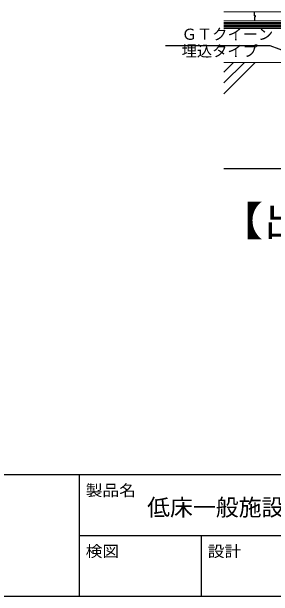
# Model space of a CAD drawing. Units: millimetres, scale not verified. Extents: x -2066 to 2059, y -1474 to 1400.
# Drawn here: x -39 to 475, y -1450 to -299 of the extents above; entities that cross this region are included whole.
import ezdxf
from ezdxf.enums import TextEntityAlignment as Align

# ---------------------------------------------------------------- set-up
doc = ezdxf.new("R2010")
doc.units = ezdxf.units.MM
doc.header["$LTSCALE"] = 10
doc.layers.add('0-1_中線', color=7, linetype='Continuous', lineweight=18)
for name, color, linetype in [('0-2_太線１', 3, 'Continuous'), ('0-4_細線', 4, 'Continuous'), ('0-5_寸法', 4, 'Continuous'), ('0-6_文字', 7, 'Continuous'), ('F-1_中線', 7, 'Continuous'), ('F-6_文字', 7, 'Continuous')]:
    doc.layers.add(name, color=color, linetype=linetype)
doc.styles.add('ＭＳ ゴシック', font='')
doc.styles.get('ＭＳ ゴシック').set_extended_font_data('MS Gothic')

msp = doc.modelspace()

# ---------------------------------------------------------------- linework, layer by layer
at = {"layer": '0-1_中線'}
for p, q in [((378.2, -298.84), (1128.2, -298.84)), ((378.2, -316.84), (1128.2, -316.84)), ((378.2, -331.84), (1118.83, -331.84)), ((397.29, -398.84), (378.2, -417.92)), ((439.72, -398.84), (378.2, -460.35)), ((418.51, -398.84), (378.2, -439.14)), ((378.2, -398.84), (1375.34, -398.84))]:
    msp.add_line(p, q, dxfattribs=at)
at = {"layer": '0-2_太線１'}
for p, q in [((378.2, -319.84), (1128.2, -319.84)), ((378.2, -322.84), (1128.2, -322.84)), ((378.2, -325.84), (1128.2, -325.84)), ((378.2, -328.84), (1128.2, -328.84))]:
    msp.add_line(p, q, dxfattribs=at)
at = {"layer": '0-4_細線'}
for points in [[(440.2, -308.84), (440.2, -306.84), (438.2, -306.84), (438.2, -298.84)], [(440.2, -308.84), (438.2, -308.84), (438.2, -316.84)]]:
    msp.add_lwpolyline(points, dxfattribs=at)
at = {"layer": '0-5_寸法'}
msp.add_line((528.2, -608.2), (378.2, -608.2), dxfattribs=at)
at = {"layer": '0-6_文字'}
for p, q in [((263.37, -365.18), (468.38, -365.18)), ((468.38, -365.18), (528.2, -387.52))]:
    msp.add_line(p, q, dxfattribs=at)
at = {"layer": 'F-1_中線'}
for p, q in [((-2066.45, -1210.02), (2058.55, -1210.02)), ((93.55, -1210.02), (93.55, -1450.02)), ((93.55, -1330.02), (2058.55, -1330.02)), ((333.55, -1330.02), (333.55, -1450.02)), ((-2066.45, -1450.02), (2058.55, -1450.02))]:
    msp.add_line(p, q, dxfattribs=at)

# ---------------------------------------------------------------- texts
at = {"layer": '0-6_文字', "style": 'ＭＳ ゴシック'}
for s, p in [('ＧＴクイーン', (295.29, -360.85)), ('埋込タイプ', (295.29, -393.76))]:
    msp.add_text(s, height=21.99, dxfattribs=at).set_placement(p, align=Align.BOTTOM_LEFT)
at = {"layer": '0-6_文字', "style": 'ＭＳ ゴシック', "width": 1.15}
msp.add_text('【出入口納まり図-2】', height=58.65, dxfattribs=at).set_placement((363.8, -757.91), align=Align.BOTTOM_LEFT)
at = {"layer": 'F-6_文字', "style": 'ＭＳ ゴシック', "width": 1.1}
for s, p in [('製品名', (106.49, -1259.03)), ('検図', (106.49, -1379.03)), ('設計', (346.49, -1379.03))]:
    msp.add_text(s, height=21.99, dxfattribs=at).set_placement(p, align=Align.BOTTOM_LEFT)
at = {"layer": 'F-6_文字', "style": 'ＭＳ ゴシック'}
msp.add_text('低床一般施設標準納まり図', height=32.99, dxfattribs=at).set_placement((227.38, -1301.26), align=Align.BOTTOM_LEFT)

doc.saveas('drawing.dxf')
